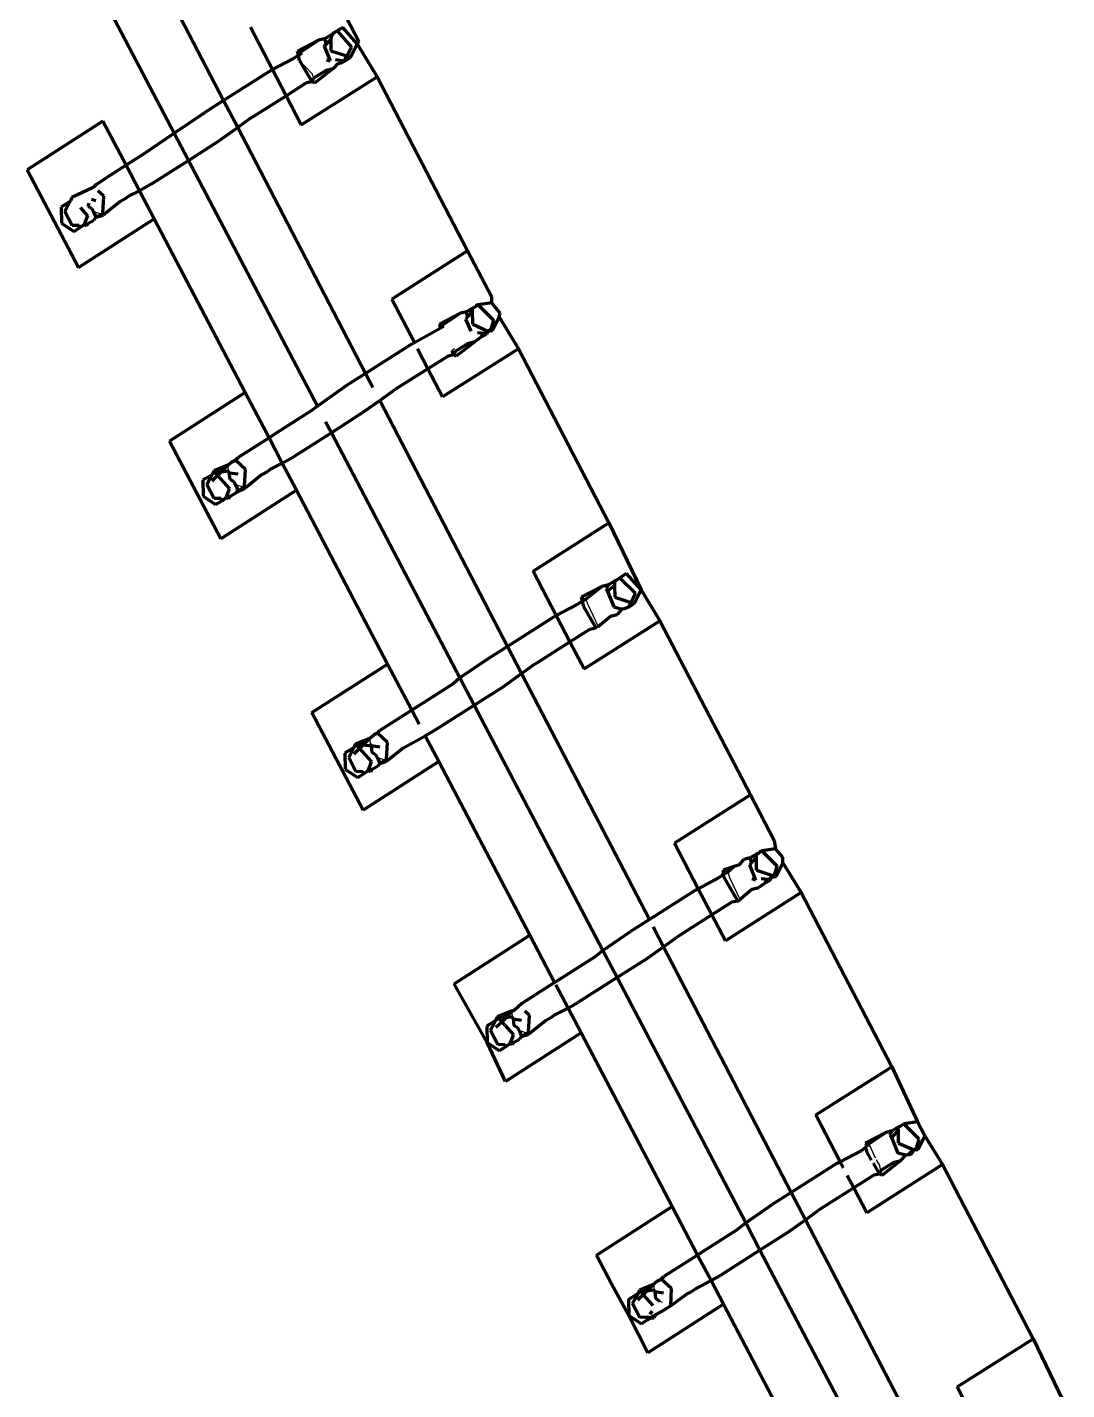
# Model space of a CAD drawing. Header units: millimetres. Extents: x 4307 to 31003, y 2809 to 20009.
# Drawn here: x 10323.49 to 10340.96, y 8599.74 to 8622.64 of the extents above; entities that cross this region are included whole.
import ezdxf

# ---------------------------------------------------------------- set-up
doc = ezdxf.new("R2010")
doc.units = ezdxf.units.MM
doc.layers.add('ProfileEdges', color=7, linetype='Continuous')

msp = doc.modelspace()

# ---------------------------------------------------------------- linework, layer by layer
for p, q in [((10328.034, 8622.238), (10328.073, 8622.214)), ((10328.069, 8622.082), (10328.28, 8621.854)), ((10328.298, 8621.778), (10328.259, 8621.753)), ((10328.28, 8621.854), (10328.298, 8621.778)), ((10324.512, 8619.654), (10324.516, 8619.628)), ((10324.741, 8619.499), (10324.609, 8619.536)), ((10324.768, 8619.483), (10324.741, 8619.499)), ((10330.458, 8617.625), (10330.418, 8617.649)), ((10330.458, 8617.625), (10330.477, 8617.59)), ((10330.621, 8617.202), (10330.67, 8617.24)), ((10326.862, 8615.28), (10326.866, 8615.255)), ((10326.866, 8615.255), (10326.87, 8615.184)), ((10327.125, 8614.91), (10326.994, 8614.947)), ((10327.152, 8614.894), (10327.125, 8614.91)), ((10332.803, 8613.06), (10332.878, 8613.026)), ((10332.878, 8613.026), (10332.908, 8612.945)), ((10332.908, 8612.945), (10333.086, 8612.568)), ((10329.247, 8610.691), (10329.251, 8610.666)), ((10329.251, 8610.666), (10329.254, 8610.595)), ((10329.509, 8610.321), (10329.378, 8610.358)), ((10329.537, 8610.305), (10329.509, 8610.321)), ((10335.187, 8608.471), (10335.263, 8608.437)), ((10335.263, 8608.437), (10335.292, 8608.356)), ((10335.47, 8607.979), (10335.292, 8608.356)), ((10331.631, 8606.102), (10331.635, 8606.076)), ((10331.635, 8606.076), (10331.639, 8606.006)), ((10331.893, 8605.731), (10331.762, 8605.768)), ((10331.921, 8605.716), (10331.893, 8605.731)), ((10337.647, 8603.847), (10337.739, 8603.634)), ((10337.757, 8603.603), (10337.817, 8603.497)), ((10337.796, 8603.396), (10337.835, 8603.421)), ((10337.835, 8603.421), (10337.817, 8603.497)), ((10334.015, 8601.513), (10334.019, 8601.487)), ((10334.019, 8601.487), (10334.023, 8601.417)), ((10334.167, 8601.205), (10334.124, 8601.223))]:
    msp.add_line(p, q)
at = {"layer": 'ProfileEdges', "lineweight": 211}
for p, q in [((10324.646, 8625.542), (10326.793, 8621.408)), ((10325.963, 8620.858), (10323.802, 8624.98)), ((10328.518, 8623.451), (10329.063, 8622.402)), ((10327.614, 8621.928), (10327.243, 8622.641)), ((10328.698, 8622.578), (10328.646, 8622.545)), ((10328.796, 8622.637), (10328.698, 8622.578)), ((10328.698, 8622.578), (10328.942, 8622.304)), ((10329.038, 8622.362), (10328.796, 8622.637)), ((10328.034, 8622.238), (10328.388, 8622.42)), ((10328.073, 8622.214), (10328.388, 8622.42)), ((10328.489, 8622.446), (10328.388, 8622.42)), ((10328.481, 8622.32), (10328.513, 8622.352)), ((10328.489, 8622.446), (10328.591, 8622.508)), ((10328.489, 8622.446), (10328.513, 8622.352)), ((10328.513, 8622.352), (10328.593, 8622.433)), ((10328.62, 8622.521), (10328.591, 8622.508)), ((10328.591, 8622.508), (10328.593, 8622.433)), ((10328.593, 8622.433), (10328.62, 8622.521)), ((10328.593, 8622.433), (10328.596, 8622.237)), ((10328.646, 8622.545), (10328.62, 8622.521)), ((10328.924, 8622.131), (10329.038, 8622.362)), ((10329.063, 8622.402), (10329.038, 8622.362)), ((10329.038, 8622.362), (10329.373, 8621.807)), ((10327.614, 8621.928), (10327.966, 8622.113)), ((10328.049, 8622.17), (10327.966, 8622.113)), ((10328.049, 8622.17), (10328.034, 8622.238)), ((10328.073, 8622.214), (10328.049, 8622.17)), ((10328.11, 8622.204), (10328.049, 8622.17)), ((10328.069, 8622.082), (10328.049, 8622.17)), ((10328.481, 8622.32), (10328.582, 8622.073)), ((10328.864, 8622.151), (10328.596, 8622.237)), ((10328.824, 8622.071), (10328.864, 8622.151)), ((10328.824, 8622.071), (10328.924, 8622.131)), ((10328.864, 8622.151), (10328.942, 8622.304)), ((10328.924, 8622.131), (10328.864, 8622.151)), ((10327.567, 8621.901), (10326.793, 8621.408)), ((10327.567, 8621.901), (10327.614, 8621.928)), ((10327.842, 8621.488), (10327.614, 8621.928)), ((10328.069, 8622.082), (10328.259, 8621.753)), ((10328.522, 8621.92), (10328.298, 8621.778)), ((10328.635, 8621.947), (10328.317, 8621.697)), ((10328.52, 8622.094), (10328.582, 8622.073)), ((10328.522, 8621.92), (10328.635, 8621.947)), ((10328.716, 8622.038), (10328.635, 8621.947)), ((10328.824, 8622.071), (10328.673, 8622.093)), ((10328.716, 8622.038), (10328.749, 8622.031)), ((10328.749, 8622.031), (10328.824, 8622.071)), ((10327.842, 8621.488), (10328.18, 8621.703)), ((10328.098, 8620.996), (10329.373, 8621.807)), ((10328.278, 8621.72), (10328.18, 8621.703)), ((10328.259, 8621.753), (10328.278, 8621.72)), ((10328.298, 8621.778), (10328.278, 8621.72)), ((10328.317, 8621.697), (10328.278, 8621.72)), ((10329.373, 8621.807), (10330.893, 8618.88)), ((10327.298, 8621.143), (10327.842, 8621.488)), ((10328.098, 8620.996), (10327.842, 8621.488)), ((10325.963, 8620.858), (10326.475, 8621.206)), ((10326.793, 8621.408), (10326.475, 8621.206)), ((10326.793, 8621.408), (10327.03, 8620.952)), ((10324.765, 8621.058), (10323.493, 8620.242)), ((10325.153, 8620.319), (10324.765, 8621.058)), ((10327.247, 8621.109), (10327.03, 8620.952)), ((10327.247, 8621.109), (10327.298, 8621.143)), ((10325.416, 8620.487), (10325.963, 8620.858)), ((10326.203, 8620.401), (10325.963, 8620.858)), ((10326.203, 8620.401), (10326.722, 8620.733)), ((10327.03, 8620.952), (10326.722, 8620.733)), ((10327.03, 8620.952), (10329.178, 8616.819)), ((10325.153, 8620.319), (10324.833, 8620.114)), ((10325.416, 8620.487), (10325.153, 8620.319)), ((10325.153, 8620.319), (10325.378, 8619.891)), ((10325.592, 8620.012), (10326.203, 8620.401)), ((10328.369, 8616.269), (10326.203, 8620.401)), ((10324.354, 8618.602), (10323.493, 8620.242)), ((10324.65, 8619.997), (10324.833, 8620.114)), ((10324.587, 8619.939), (10324.244, 8619.776)), ((10324.61, 8619.954), (10324.587, 8619.939)), ((10324.65, 8619.997), (10324.61, 8619.954)), ((10324.779, 8619.797), (10324.678, 8619.891)), ((10325.378, 8619.891), (10325.196, 8619.799)), ((10325.592, 8620.012), (10325.378, 8619.891)), ((10325.378, 8619.891), (10325.626, 8619.418)), ((10324.101, 8619.643), (10324.061, 8619.613)), ((10324.061, 8619.613), (10324.067, 8619.345)), ((10324.101, 8619.643), (10324.21, 8619.709)), ((10324.126, 8619.543), (10324.21, 8619.709)), ((10324.21, 8619.709), (10324.234, 8619.725)), ((10324.234, 8619.725), (10324.244, 8619.776)), ((10324.382, 8619.612), (10324.508, 8619.469)), ((10324.516, 8619.628), (10324.532, 8619.684)), ((10324.581, 8619.591), (10324.516, 8619.628)), ((10324.647, 8619.719), (10324.574, 8619.744)), ((10324.609, 8619.536), (10324.581, 8619.591)), ((10324.761, 8619.515), (10324.779, 8619.797)), ((10325.047, 8619.705), (10324.791, 8619.498)), ((10325.139, 8619.757), (10325.047, 8619.705)), ((10325.139, 8619.757), (10325.196, 8619.799)), ((10324.126, 8619.543), (10324.249, 8619.307)), ((10324.354, 8618.602), (10325.626, 8619.418)), ((10324.508, 8619.469), (10324.452, 8619.323)), ((10324.51, 8619.342), (10324.61, 8619.397)), ((10324.609, 8619.536), (10324.647, 8619.445)), ((10324.647, 8619.445), (10324.61, 8619.397)), ((10324.647, 8619.445), (10324.761, 8619.515)), ((10324.647, 8619.445), (10324.768, 8619.483)), ((10324.768, 8619.483), (10324.761, 8619.515)), ((10324.791, 8619.498), (10324.768, 8619.483)), ((10327.157, 8616.497), (10325.626, 8619.418)), ((10324.067, 8619.345), (10324.275, 8619.205)), ((10324.363, 8619.305), (10324.249, 8619.307)), ((10324.275, 8619.205), (10324.317, 8619.228)), ((10324.389, 8619.276), (10324.317, 8619.228)), ((10324.389, 8619.276), (10324.363, 8619.305)), ((10324.389, 8619.276), (10324.452, 8619.323)), ((10324.452, 8619.323), (10324.49, 8619.303)), ((10324.51, 8619.342), (10324.49, 8619.303)), ((10330.893, 8618.88), (10329.618, 8618.069)), ((10330.893, 8618.88), (10331.298, 8618.101)), ((10329.998, 8617.338), (10329.618, 8618.069)), ((10331.299, 8618.009), (10331.067, 8617.973)), ((10331.299, 8618.009), (10331.298, 8618.101)), ((10331.438, 8617.831), (10331.299, 8618.009)), ((10330.772, 8617.831), (10330.418, 8617.649)), ((10330.772, 8617.831), (10330.458, 8617.625)), ((10330.874, 8617.856), (10330.772, 8617.831)), ((10330.893, 8617.778), (10330.865, 8617.731)), ((10330.976, 8617.919), (10330.874, 8617.856)), ((10330.893, 8617.778), (10330.874, 8617.856)), ((10330.977, 8617.865), (10330.893, 8617.778)), ((10331.004, 8617.931), (10330.976, 8617.919)), ((10330.977, 8617.865), (10330.976, 8617.919)), ((10330.98, 8617.648), (10330.977, 8617.865)), ((10331.004, 8617.931), (10331.067, 8617.973)), ((10331.067, 8617.973), (10331.03, 8617.956)), ((10331.067, 8617.973), (10331.326, 8617.715)), ((10331.422, 8617.773), (10331.308, 8617.542)), ((10331.422, 8617.773), (10331.438, 8617.831)), ((10331.422, 8617.773), (10331.748, 8617.236)), ((10329.998, 8617.338), (10330.433, 8617.581)), ((10330.418, 8617.649), (10330.433, 8617.581)), ((10330.458, 8617.625), (10330.433, 8617.581)), ((10330.433, 8617.581), (10330.494, 8617.615)), ((10330.954, 8617.533), (10330.865, 8617.731)), ((10330.98, 8617.648), (10331.233, 8617.53)), ((10331.233, 8617.53), (10331.179, 8617.49)), ((10331.233, 8617.53), (10331.208, 8617.482)), ((10331.28, 8617.565), (10331.233, 8617.53)), ((10331.233, 8617.53), (10331.308, 8617.542)), ((10331.326, 8617.715), (10331.28, 8617.565)), ((10329.951, 8617.312), (10329.178, 8616.819)), ((10329.951, 8617.312), (10329.998, 8617.338)), ((10330.906, 8617.33), (10330.682, 8617.188)), ((10331.019, 8617.358), (10330.701, 8617.108)), ((10330.906, 8617.33), (10331.019, 8617.358)), ((10331.134, 8617.442), (10331.019, 8617.358)), ((10331.179, 8617.49), (10331.057, 8617.503)), ((10331.134, 8617.442), (10331.101, 8617.449)), ((10331.208, 8617.482), (10331.134, 8617.442)), ((10331.208, 8617.482), (10331.179, 8617.49)), ((10330.053, 8617.233), (10330.226, 8616.899)), ((10330.564, 8617.113), (10330.226, 8616.899)), ((10331.748, 8617.236), (10330.473, 8616.425)), ((10330.662, 8617.131), (10330.564, 8617.113)), ((10330.621, 8617.202), (10330.662, 8617.131)), ((10330.682, 8617.188), (10330.662, 8617.131)), ((10330.662, 8617.131), (10330.701, 8617.108)), ((10331.748, 8617.236), (10333.268, 8614.309)), ((10330.226, 8616.899), (10329.682, 8616.554)), ((10330.473, 8616.425), (10330.226, 8616.899)), ((10328.86, 8616.617), (10328.369, 8616.269)), ((10329.178, 8616.819), (10328.86, 8616.617)), ((10329.178, 8616.819), (10329.3, 8616.583)), ((10327.157, 8616.497), (10325.885, 8615.681)), ((10327.556, 8615.737), (10327.157, 8616.497)), ((10329.415, 8616.363), (10329.682, 8616.554)), ((10328.263, 8616.194), (10327.693, 8615.829)), ((10328.369, 8616.269), (10328.263, 8616.194)), ((10329.106, 8616.144), (10329.415, 8616.363)), ((10329.415, 8616.363), (10331.562, 8612.23)), ((10328.603, 8615.822), (10328.506, 8616.008)), ((10329.106, 8616.144), (10328.603, 8615.822)), ((10327.556, 8615.737), (10327.035, 8615.407)), ((10327.693, 8615.829), (10327.556, 8615.737)), ((10327.779, 8615.311), (10327.556, 8615.737)), ((10328.603, 8615.822), (10327.977, 8615.422)), ((10330.764, 8611.702), (10328.603, 8615.822)), ((10326.745, 8614.041), (10325.885, 8615.681)), ((10326.862, 8615.28), (10326.633, 8615.184)), ((10326.751, 8615.168), (10326.862, 8615.28)), ((10326.862, 8615.28), (10326.931, 8615.336)), ((10326.931, 8615.336), (10326.994, 8615.365)), ((10326.994, 8615.365), (10327.035, 8615.407)), ((10327.163, 8615.208), (10326.994, 8615.365)), ((10327.58, 8615.21), (10327.779, 8615.311)), ((10327.779, 8615.311), (10327.977, 8615.422)), ((10327.779, 8615.311), (10328.017, 8614.857)), ((10326.485, 8615.054), (10326.445, 8615.024)), ((10326.445, 8615.024), (10326.451, 8614.755)), ((10326.485, 8615.054), (10326.601, 8615.124)), ((10326.51, 8614.953), (10326.601, 8615.124)), ((10326.691, 8615.107), (10326.595, 8615.01)), ((10326.601, 8615.124), (10326.633, 8615.184)), ((10326.649, 8615.155), (10326.601, 8615.124)), ((10326.633, 8615.184), (10326.751, 8615.168)), ((10326.649, 8615.155), (10326.691, 8615.107)), ((10326.751, 8615.168), (10326.691, 8615.107)), ((10326.691, 8615.107), (10326.892, 8614.879)), ((10326.751, 8615.168), (10326.87, 8615.184)), ((10326.87, 8615.184), (10326.888, 8615.15)), ((10326.888, 8615.15), (10327.031, 8615.13)), ((10326.9, 8615.039), (10326.888, 8615.15)), ((10326.965, 8615.001), (10326.9, 8615.039)), ((10327.145, 8614.926), (10327.163, 8615.208)), ((10327.431, 8615.116), (10327.175, 8614.908)), ((10327.524, 8615.168), (10327.431, 8615.116)), ((10327.58, 8615.21), (10327.524, 8615.168)), ((10326.51, 8614.953), (10326.633, 8614.717)), ((10328.017, 8614.857), (10326.745, 8614.041)), ((10326.836, 8614.734), (10326.892, 8614.879)), ((10326.895, 8614.753), (10326.995, 8614.808)), ((10326.994, 8614.947), (10326.965, 8615.001)), ((10326.994, 8614.947), (10327.031, 8614.856)), ((10327.031, 8614.856), (10326.995, 8614.808)), ((10326.995, 8614.808), (10327.023, 8614.83)), ((10327.023, 8614.83), (10327.125, 8614.91)), ((10327.023, 8614.83), (10327.152, 8614.894)), ((10327.125, 8614.91), (10327.145, 8614.926)), ((10327.152, 8614.894), (10327.145, 8614.926)), ((10327.175, 8614.908), (10327.152, 8614.894)), ((10329.548, 8611.936), (10328.017, 8614.857)), ((10326.451, 8614.755), (10326.659, 8614.616)), ((10326.747, 8614.716), (10326.633, 8614.717)), ((10326.702, 8614.639), (10326.659, 8614.616)), ((10326.773, 8614.686), (10326.702, 8614.639)), ((10326.773, 8614.686), (10326.747, 8614.716)), ((10326.773, 8614.686), (10326.836, 8614.734)), ((10326.895, 8614.753), (10326.836, 8614.734)), ((10326.874, 8614.714), (10326.836, 8614.734)), ((10326.895, 8614.753), (10326.874, 8614.714)), ((10331.993, 8613.498), (10333.268, 8614.309)), ((10333.268, 8614.309), (10333.806, 8613.184)), ((10332.383, 8612.749), (10331.993, 8613.498)), ((10333.564, 8613.459), (10333.452, 8613.384)), ((10333.806, 8613.184), (10333.564, 8613.459)), ((10333.15, 8613.24), (10332.803, 8613.06)), ((10332.878, 8613.026), (10333.15, 8613.24)), ((10333.258, 8613.267), (10333.15, 8613.24)), ((10333.258, 8613.267), (10333.219, 8613.2)), ((10333.219, 8613.2), (10333.249, 8613.142)), ((10333.249, 8613.142), (10333.277, 8613.189)), ((10333.36, 8613.33), (10333.258, 8613.267)), ((10333.277, 8613.189), (10333.361, 8613.254)), ((10333.388, 8613.342), (10333.36, 8613.33)), ((10333.36, 8613.33), (10333.361, 8613.254)), ((10333.361, 8613.254), (10333.365, 8613.059)), ((10333.452, 8613.384), (10333.388, 8613.342)), ((10333.452, 8613.384), (10333.711, 8613.126)), ((10333.692, 8612.953), (10333.806, 8613.184)), ((10333.806, 8613.184), (10334.123, 8612.664)), ((10332.818, 8612.992), (10332.735, 8612.934)), ((10332.803, 8613.06), (10332.818, 8612.992)), ((10332.878, 8613.026), (10332.818, 8612.992)), ((10332.818, 8612.992), (10332.838, 8612.903)), ((10333.249, 8613.142), (10333.351, 8612.895)), ((10333.365, 8613.059), (10333.633, 8612.972)), ((10333.593, 8612.892), (10333.633, 8612.972)), ((10333.593, 8612.892), (10333.692, 8612.953)), ((10333.633, 8612.972), (10333.711, 8613.126)), ((10333.633, 8612.972), (10333.692, 8612.953)), ((10332.335, 8612.723), (10331.562, 8612.23)), ((10332.383, 8612.749), (10332.335, 8612.723)), ((10332.735, 8612.934), (10332.383, 8612.749)), ((10332.383, 8612.749), (10332.611, 8612.31)), ((10332.838, 8612.903), (10333.047, 8612.542)), ((10333.086, 8612.568), (10333.291, 8612.741)), ((10333.291, 8612.741), (10333.403, 8612.769)), ((10333.351, 8612.895), (10333.485, 8612.86)), ((10333.485, 8612.86), (10333.403, 8612.769)), ((10333.524, 8612.863), (10333.485, 8612.86)), ((10333.593, 8612.892), (10333.524, 8612.863)), ((10332.611, 8612.31), (10332.948, 8612.524)), ((10332.848, 8611.854), (10334.123, 8612.664)), ((10332.948, 8612.524), (10333.047, 8612.542)), ((10333.086, 8612.568), (10333.047, 8612.542)), ((10335.643, 8609.737), (10334.123, 8612.664)), ((10332.066, 8611.964), (10332.611, 8612.31)), ((10332.848, 8611.854), (10332.611, 8612.31)), ((10331.244, 8612.027), (10330.764, 8611.702)), ((10331.562, 8612.23), (10331.244, 8612.027)), ((10331.562, 8612.23), (10331.799, 8611.774)), ((10328.276, 8611.12), (10329.548, 8611.936)), ((10329.956, 8611.158), (10329.548, 8611.936)), ((10331.799, 8611.774), (10332.016, 8611.931)), ((10332.016, 8611.931), (10332.066, 8611.964)), ((10330.647, 8611.604), (10330.078, 8611.24)), ((10330.764, 8611.702), (10330.647, 8611.604)), ((10331.004, 8611.244), (10330.764, 8611.702)), ((10331.49, 8611.554), (10331.799, 8611.774)), ((10331.799, 8611.774), (10333.946, 8607.641)), ((10331.004, 8611.244), (10331.49, 8611.554)), ((10329.136, 8609.48), (10328.276, 8611.12)), ((10329.956, 8611.158), (10329.419, 8610.818)), ((10330.078, 8611.24), (10329.956, 8611.158)), ((10330.079, 8610.924), (10329.956, 8611.158)), ((10330.361, 8610.833), (10331.004, 8611.244)), ((10333.164, 8607.123), (10331.004, 8611.244)), ((10329.012, 8610.597), (10329.247, 8610.691)), ((10329.137, 8610.58), (10329.247, 8610.691)), ((10329.247, 8610.691), (10329.315, 8610.747)), ((10329.379, 8610.775), (10329.315, 8610.747)), ((10329.379, 8610.775), (10329.419, 8610.818)), ((10329.548, 8610.619), (10329.379, 8610.775)), ((10329.815, 8610.527), (10330.18, 8610.731)), ((10330.18, 8610.731), (10330.361, 8610.833)), ((10330.18, 8610.731), (10330.408, 8610.296)), ((10328.869, 8610.465), (10328.83, 8610.435)), ((10328.83, 8610.435), (10328.835, 8610.166)), ((10328.869, 8610.465), (10328.979, 8610.531)), ((10328.894, 8610.364), (10328.979, 8610.531)), ((10328.979, 8610.531), (10329.012, 8610.597)), ((10328.979, 8610.531), (10329.033, 8610.566)), ((10329.075, 8610.518), (10328.979, 8610.42)), ((10329.012, 8610.597), (10329.137, 8610.58)), ((10329.033, 8610.566), (10329.075, 8610.518)), ((10329.075, 8610.518), (10329.137, 8610.58)), ((10329.075, 8610.518), (10329.277, 8610.29)), ((10329.137, 8610.58), (10329.272, 8610.561)), ((10329.272, 8610.561), (10329.254, 8610.595)), ((10329.415, 8610.541), (10329.272, 8610.561)), ((10329.272, 8610.561), (10329.284, 8610.45)), ((10329.35, 8610.412), (10329.284, 8610.45)), ((10329.529, 8610.336), (10329.548, 8610.619)), ((10329.815, 8610.527), (10329.559, 8610.319)), ((10328.894, 8610.364), (10329.017, 8610.128)), ((10330.408, 8610.296), (10329.136, 8609.48)), ((10329.221, 8610.144), (10329.277, 8610.29)), ((10329.279, 8610.164), (10329.379, 8610.219)), ((10329.378, 8610.358), (10329.35, 8610.412)), ((10329.378, 8610.358), (10329.416, 8610.266)), ((10329.416, 8610.266), (10329.379, 8610.219)), ((10329.416, 8610.266), (10329.509, 8610.321)), ((10329.416, 8610.266), (10329.537, 8610.305)), ((10329.509, 8610.321), (10329.529, 8610.336)), ((10329.537, 8610.305), (10329.529, 8610.336)), ((10329.559, 8610.319), (10329.537, 8610.305)), ((10331.939, 8607.376), (10330.408, 8610.296)), ((10328.835, 8610.166), (10329.043, 8610.027)), ((10329.132, 8610.126), (10329.017, 8610.128)), ((10329.086, 8610.05), (10329.043, 8610.027)), ((10329.157, 8610.097), (10329.086, 8610.05)), ((10329.157, 8610.097), (10329.132, 8610.126)), ((10329.157, 8610.097), (10329.221, 8610.144)), ((10329.279, 8610.164), (10329.221, 8610.144)), ((10329.221, 8610.144), (10329.259, 8610.124)), ((10329.279, 8610.164), (10329.259, 8610.124)), ((10335.643, 8609.737), (10334.368, 8608.927)), ((10335.643, 8609.737), (10336.041, 8608.972)), ((10334.767, 8608.16), (10334.368, 8608.927)), ((10336.068, 8608.83), (10335.836, 8608.795)), ((10336.041, 8608.972), (10336.068, 8608.83)), ((10336.188, 8608.688), (10336.068, 8608.83)), ((10335.462, 8608.56), (10335.534, 8608.651)), ((10335.642, 8608.678), (10335.534, 8608.651)), ((10335.662, 8608.6), (10335.634, 8608.553)), ((10335.744, 8608.74), (10335.642, 8608.678)), ((10335.662, 8608.6), (10335.642, 8608.678)), ((10335.745, 8608.686), (10335.662, 8608.6)), ((10335.773, 8608.753), (10335.744, 8608.74)), ((10335.745, 8608.686), (10335.744, 8608.74)), ((10335.749, 8608.47), (10335.745, 8608.686)), ((10335.773, 8608.753), (10335.836, 8608.795)), ((10335.799, 8608.778), (10335.836, 8608.795)), ((10335.836, 8608.795), (10336.095, 8608.537)), ((10336.19, 8608.595), (10336.077, 8608.364)), ((10336.19, 8608.595), (10336.188, 8608.688)), ((10336.19, 8608.595), (10336.498, 8608.093)), ((10335.182, 8608.392), (10335.119, 8608.345)), ((10335.187, 8608.471), (10335.182, 8608.392)), ((10335.263, 8608.437), (10335.182, 8608.392)), ((10335.182, 8608.392), (10335.222, 8608.314)), ((10335.371, 8608.53), (10335.187, 8608.471)), ((10335.371, 8608.53), (10335.263, 8608.437)), ((10335.462, 8608.56), (10335.371, 8608.53)), ((10335.735, 8608.305), (10335.634, 8608.553)), ((10335.749, 8608.47), (10336.017, 8608.383)), ((10336.049, 8608.387), (10336.001, 8608.352)), ((10336.001, 8608.352), (10336.077, 8608.364)), ((10336.017, 8608.383), (10336.049, 8608.387)), ((10336.049, 8608.387), (10336.095, 8608.537)), ((10336.049, 8608.387), (10336.077, 8608.364)), ((10334.72, 8608.133), (10333.946, 8607.641)), ((10334.72, 8608.133), (10334.767, 8608.16)), ((10334.767, 8608.16), (10335.119, 8608.345)), ((10334.767, 8608.16), (10334.995, 8607.72)), ((10335.222, 8608.314), (10335.431, 8607.952)), ((10335.675, 8608.152), (10335.47, 8607.979)), ((10335.735, 8608.305), (10335.673, 8608.327)), ((10335.675, 8608.152), (10335.788, 8608.18)), ((10335.902, 8608.264), (10335.788, 8608.18)), ((10335.948, 8608.312), (10335.826, 8608.325)), ((10335.902, 8608.264), (10335.869, 8608.271)), ((10335.902, 8608.264), (10335.977, 8608.303)), ((10336.001, 8608.352), (10335.948, 8608.312)), ((10335.977, 8608.303), (10335.948, 8608.312)), ((10335.977, 8608.303), (10336.001, 8608.352)), ((10335.333, 8607.935), (10334.995, 8607.72)), ((10336.498, 8608.093), (10335.223, 8607.283)), ((10335.431, 8607.952), (10335.333, 8607.935)), ((10335.431, 8607.952), (10335.47, 8607.979)), ((10338.018, 8605.166), (10336.498, 8608.093)), ((10334.995, 8607.72), (10334.451, 8607.375)), ((10335.223, 8607.283), (10334.995, 8607.72)), ((10333.946, 8607.641), (10333.628, 8607.438)), ((10334.009, 8607.519), (10334.183, 8607.185)), ((10330.667, 8606.559), (10331.939, 8607.376)), ((10332.355, 8606.583), (10331.939, 8607.376)), ((10333.164, 8607.123), (10333.628, 8607.438)), ((10334.183, 8607.185), (10334.4, 8607.342)), ((10334.451, 8607.375), (10334.4, 8607.342)), ((10332.355, 8606.583), (10333.032, 8607.015)), ((10333.032, 8607.015), (10333.164, 8607.123)), ((10333.405, 8606.665), (10333.164, 8607.123)), ((10333.875, 8606.965), (10334.183, 8607.185)), ((10334.183, 8607.185), (10336.331, 8603.052)), ((10333.875, 8606.965), (10333.405, 8606.665)), ((10331.22, 8605.577), (10330.667, 8606.559)), ((10332.355, 8606.583), (10331.801, 8606.228)), ((10332.376, 8606.543), (10332.581, 8606.152)), ((10333.405, 8606.665), (10332.745, 8606.244)), ((10335.565, 8602.545), (10333.405, 8606.665)), ((10331.631, 8606.102), (10331.396, 8606.008)), ((10331.396, 8606.008), (10331.635, 8606.076)), ((10331.537, 8605.988), (10331.631, 8606.102)), ((10331.674, 8606.112), (10331.631, 8606.102)), ((10331.635, 8606.076), (10331.644, 8606.127)), ((10331.801, 8606.228), (10331.674, 8606.112)), ((10331.932, 8606.03), (10331.853, 8606.103)), ((10332.349, 8606.031), (10332.581, 8606.152)), ((10332.581, 8606.152), (10332.745, 8606.244)), ((10332.581, 8606.152), (10332.8, 8605.735)), ((10331.253, 8605.876), (10331.214, 8605.846)), ((10331.214, 8605.846), (10331.22, 8605.577)), ((10331.253, 8605.876), (10331.363, 8605.942)), ((10331.363, 8605.942), (10331.278, 8605.775)), ((10331.396, 8606.008), (10331.363, 8605.942)), ((10331.363, 8605.942), (10331.417, 8605.977)), ((10331.364, 8605.831), (10331.465, 8605.923)), ((10331.537, 8605.988), (10331.396, 8606.008)), ((10331.417, 8605.977), (10331.465, 8605.923)), ((10331.465, 8605.923), (10331.537, 8605.988)), ((10331.465, 8605.923), (10331.661, 8605.701)), ((10331.639, 8606.006), (10331.537, 8605.988)), ((10331.639, 8606.006), (10331.656, 8605.972)), ((10331.656, 8605.972), (10331.8, 8605.952)), ((10331.656, 8605.972), (10331.669, 8605.86)), ((10331.734, 8605.823), (10331.669, 8605.86)), ((10331.913, 8605.747), (10331.932, 8606.03)), ((10332.2, 8605.937), (10331.943, 8605.73)), ((10332.292, 8605.99), (10332.2, 8605.937)), ((10332.349, 8606.031), (10332.292, 8605.99)), ((10331.401, 8605.539), (10331.278, 8605.775)), ((10332.8, 8605.735), (10331.528, 8604.919)), ((10331.605, 8605.555), (10331.661, 8605.701)), ((10331.663, 8605.575), (10331.763, 8605.629)), ((10331.762, 8605.768), (10331.734, 8605.823)), ((10331.762, 8605.768), (10331.8, 8605.677)), ((10331.8, 8605.677), (10331.763, 8605.629)), ((10331.893, 8605.731), (10331.8, 8605.677)), ((10331.8, 8605.677), (10331.921, 8605.716)), ((10331.913, 8605.747), (10331.893, 8605.731)), ((10331.921, 8605.716), (10331.913, 8605.747)), ((10331.943, 8605.73), (10331.921, 8605.716)), ((10334.331, 8602.815), (10332.8, 8605.735)), ((10331.22, 8605.577), (10331.427, 8605.437)), ((10331.528, 8604.919), (10331.22, 8605.577)), ((10331.516, 8605.537), (10331.401, 8605.539)), ((10331.47, 8605.461), (10331.427, 8605.437)), ((10331.542, 8605.508), (10331.47, 8605.461)), ((10331.542, 8605.508), (10331.516, 8605.537)), ((10331.605, 8605.555), (10331.542, 8605.508)), ((10331.663, 8605.575), (10331.605, 8605.555)), ((10331.643, 8605.535), (10331.605, 8605.555)), ((10331.663, 8605.575), (10331.643, 8605.535)), ((10336.743, 8604.356), (10338.018, 8605.166)), ((10338.018, 8605.166), (10338.452, 8604.241)), ((10337.151, 8603.571), (10336.743, 8604.356)), ((10338.452, 8604.241), (10338.22, 8604.206)), ((10338.575, 8604.006), (10338.452, 8604.241)), ((10337.918, 8604.062), (10337.571, 8603.882)), ((10337.918, 8604.062), (10337.611, 8603.857)), ((10338.027, 8604.089), (10337.918, 8604.062)), ((10337.988, 8604.021), (10338.027, 8604.089)), ((10337.988, 8604.021), (10338.018, 8603.964)), ((10338.046, 8604.011), (10338.018, 8603.964)), ((10338.129, 8604.151), (10338.027, 8604.089)), ((10338.13, 8604.097), (10338.046, 8604.011)), ((10338.157, 8604.164), (10338.129, 8604.151)), ((10338.13, 8604.097), (10338.129, 8604.151)), ((10338.133, 8603.881), (10338.13, 8604.097)), ((10338.157, 8604.164), (10338.22, 8604.206)), ((10338.479, 8603.947), (10338.22, 8604.206)), ((10337.586, 8603.817), (10337.503, 8603.756)), ((10337.571, 8603.882), (10337.611, 8603.857)), ((10337.586, 8603.817), (10337.611, 8603.857)), ((10337.606, 8603.725), (10337.586, 8603.817)), ((10337.611, 8603.857), (10337.647, 8603.847)), ((10338.018, 8603.964), (10338.119, 8603.716)), ((10338.133, 8603.881), (10338.389, 8603.769)), ((10338.433, 8603.798), (10338.389, 8603.769)), ((10338.433, 8603.798), (10338.479, 8603.947)), ((10338.575, 8604.006), (10338.461, 8603.775)), ((10338.575, 8604.006), (10338.873, 8603.522)), ((10337.104, 8603.544), (10337.151, 8603.571)), ((10337.151, 8603.571), (10337.503, 8603.756)), ((10337.206, 8603.466), (10337.151, 8603.571)), ((10337.68, 8603.597), (10337.606, 8603.725)), ((10338.059, 8603.563), (10337.835, 8603.421)), ((10338.172, 8603.59), (10337.854, 8603.34)), ((10338.059, 8603.563), (10338.172, 8603.59)), ((10338.254, 8603.682), (10338.119, 8603.716)), ((10338.172, 8603.59), (10338.254, 8603.682)), ((10338.292, 8603.685), (10338.254, 8603.682)), ((10338.332, 8603.723), (10338.292, 8603.685)), ((10338.292, 8603.685), (10338.361, 8603.714)), ((10338.389, 8603.769), (10338.332, 8603.723)), ((10338.361, 8603.714), (10338.332, 8603.723)), ((10338.361, 8603.714), (10338.389, 8603.769)), ((10338.389, 8603.769), (10338.461, 8603.775)), ((10337.104, 8603.544), (10336.331, 8603.052)), ((10337.272, 8603.337), (10337.38, 8603.131)), ((10337.717, 8603.346), (10337.38, 8603.131)), ((10338.873, 8603.522), (10337.598, 8602.711)), ((10337.796, 8603.396), (10337.71, 8603.545)), ((10337.815, 8603.363), (10337.717, 8603.346)), ((10337.815, 8603.363), (10337.796, 8603.396)), ((10337.835, 8603.421), (10337.815, 8603.363)), ((10337.854, 8603.34), (10337.815, 8603.363)), ((10340.393, 8600.595), (10338.873, 8603.522)), ((10337.38, 8603.131), (10336.835, 8602.786)), ((10337.598, 8602.711), (10337.38, 8603.131)), ((10336.331, 8603.052), (10336.012, 8602.849)), ((10336.331, 8603.052), (10336.568, 8602.596)), ((10333.059, 8601.999), (10334.331, 8602.815)), ((10334.757, 8602.001), (10334.331, 8602.815)), ((10335.565, 8602.545), (10336.012, 8602.849)), ((10336.568, 8602.596), (10336.784, 8602.752)), ((10336.835, 8602.786), (10336.784, 8602.752)), ((10334.846, 8602.062), (10335.416, 8602.426)), ((10335.416, 8602.426), (10335.565, 8602.545)), ((10335.805, 8602.086), (10335.565, 8602.545)), ((10336.259, 8602.376), (10336.568, 8602.596)), ((10336.568, 8602.596), (10338.715, 8598.462)), ((10336.259, 8602.376), (10335.805, 8602.086)), ((10333.31, 8601.52), (10333.059, 8601.999)), ((10334.757, 8602.001), (10334.188, 8601.64)), ((10334.846, 8602.062), (10334.757, 8602.001)), ((10334.982, 8601.572), (10334.757, 8602.001)), ((10335.805, 8602.086), (10335.13, 8601.655)), ((10337.965, 8597.967), (10335.805, 8602.086)), ((10333.31, 8601.52), (10333.604, 8600.988)), ((10333.786, 8601.417), (10334.015, 8601.513)), ((10333.904, 8601.401), (10334.015, 8601.513)), ((10334.015, 8601.513), (10334.084, 8601.568)), ((10334.084, 8601.568), (10334.147, 8601.597)), ((10334.147, 8601.597), (10334.188, 8601.64)), ((10334.316, 8601.441), (10334.147, 8601.597)), ((10334.733, 8601.442), (10334.982, 8601.572)), ((10334.982, 8601.572), (10335.13, 8601.655)), ((10335.191, 8601.174), (10334.982, 8601.572)), ((10333.598, 8601.257), (10333.762, 8601.362)), ((10333.663, 8601.186), (10333.762, 8601.362)), ((10333.844, 8601.34), (10333.748, 8601.242)), ((10333.762, 8601.362), (10333.786, 8601.417)), ((10333.802, 8601.388), (10333.762, 8601.362)), ((10333.786, 8601.417), (10333.904, 8601.401)), ((10333.844, 8601.34), (10333.802, 8601.388)), ((10333.904, 8601.401), (10333.844, 8601.34)), ((10334.011, 8601.151), (10333.844, 8601.34)), ((10333.904, 8601.401), (10334.023, 8601.417)), ((10334.041, 8601.382), (10334.023, 8601.417)), ((10334.184, 8601.363), (10334.041, 8601.382)), ((10334.053, 8601.271), (10334.041, 8601.382)), ((10334.124, 8601.223), (10334.053, 8601.271)), ((10334.306, 8601.15), (10334.316, 8601.441)), ((10334.584, 8601.348), (10334.306, 8601.15)), ((10334.65, 8601.385), (10334.584, 8601.348)), ((10334.733, 8601.442), (10334.65, 8601.385)), ((10333.598, 8601.257), (10333.604, 8600.988)), ((10333.663, 8601.186), (10333.786, 8600.95)), ((10335.191, 8601.174), (10333.919, 8600.358)), ((10333.953, 8601.008), (10334.001, 8601.061)), ((10334.055, 8601), (10334.175, 8601.062)), ((10334.306, 8601.15), (10334.175, 8601.062)), ((10336.722, 8598.254), (10335.191, 8601.174)), ((10333.604, 8600.988), (10333.812, 8600.848)), ((10333.919, 8600.358), (10333.604, 8600.988)), ((10333.911, 8600.96), (10333.786, 8600.95)), ((10333.855, 8600.871), (10333.812, 8600.848)), ((10333.926, 8600.919), (10333.855, 8600.871)), ((10333.926, 8600.919), (10333.911, 8600.96)), ((10333.972, 8600.947), (10333.911, 8600.96)), ((10333.926, 8600.919), (10333.972, 8600.947)), ((10333.972, 8600.947), (10334.027, 8600.946)), ((10334.055, 8601), (10333.989, 8600.966)), ((10334.055, 8601), (10334.027, 8600.946)), ((10339.118, 8599.784), (10340.393, 8600.595)), ((10340.393, 8600.595), (10340.959, 8599.416)), ((10339.535, 8598.981), (10339.118, 8599.784))]:
    msp.add_line(p, q, dxfattribs=at)

doc.saveas('drawing.dxf')
